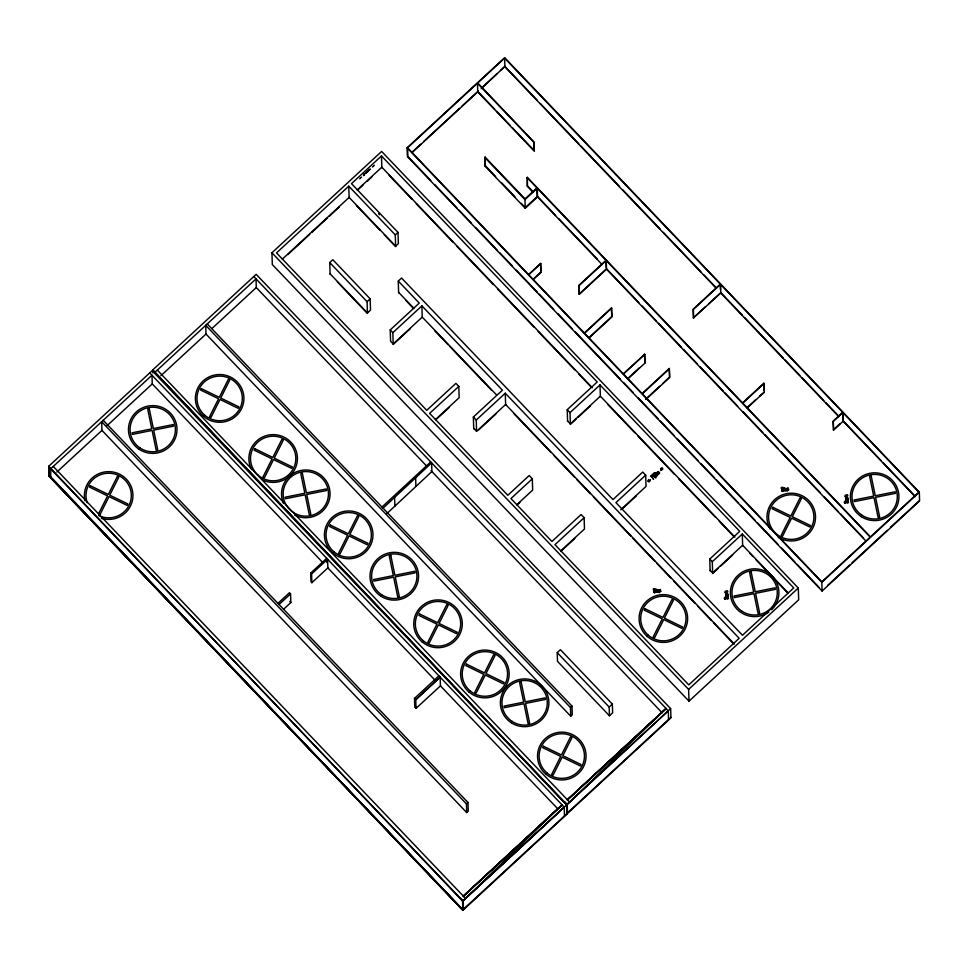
<?xml version="1.0" encoding="UTF-8"?>
<svg xmlns="http://www.w3.org/2000/svg" width="968" height="968" viewBox="0 0 968 968"><rect width="100%" height="100%" fill="white"/><g stroke="black" fill="none" stroke-linecap="round" stroke-linejoin="round"><path stroke-width="1.45" d="M537.216 100.261L504.909 66.417L481.205 88.693M365.65 173.163L366.751 171.868M368.034 170.634L367.368 171.735L367.925 171.227M363.762 175.268L364.585 173.865M373.612 166.109L374.301 165.274M363.666 174.663L364.573 173.853M566.909 813.979L670.921 717.857L670.63 708.624L256.169 274.343L152.738 369.933L566.619 804.771L566.885 814.209L462.861 910.331L462.583 901.123L569.571 802.182L666.057 708.491L567.442 799.834M368.941 170.09C372.39 166.774 368.36 171.397 368.941 170.078M383.086 508.164L431.619 462.873L431.897 471.549L386.498 513.935M567.357 799.858L666.057 708.491L567.357 799.858L664.955 709.689M463.406 896.186L562.106 804.928L463.309 896.041L465.535 898.546L462.583 901.269M253.81 276.546L668.271 710.802L566.97 804.59L152.968 370.187M271.935 252.781L381.622 151.431L798.298 588.036L798.673 599.821L688.986 701.171L272.31 264.554L271.935 252.781L688.611 689.385L688.986 701.171M567.587 421.479L567.224 409.694L597.208 381.985L381.477 155.933L351.481 183.642L398.005 232.381L398.356 243.646L395.646 246.15L395.283 234.897L348.77 186.146L276.509 252.914L426.731 410.323L455.892 383.376L458.808 386.426L459.159 397.679L435.394 419.64M368.167 170.997L367.09 172.05L368.179 171.239M372.438 167.053L373.212 166.339M566.873 813.689L462.849 909.799L48.969 474.973L48.703 466.286L152.121 370.696L566.595 804.977M364.609 174.53L363.448 175.619L364.331 174.119M365.868 173.381L366.787 172.11L365.916 173.091M48.703 466.286L50.917 468.621L50.602 477.841L462.849 909.799L48.739 475.191L48.92 466.54L48.751 475.711L462.861 910.331L48.751 475.711M154.953 372.269L256.024 278.869L256.29 287.544L426.852 466.261M282.341 259.109L349.121 197.411L395.646 246.15M357.386 189.764L381.828 167.186L592.356 387.781M287.835 254.584L309.724 234.353M311.914 232.32L327.244 218.163M329.435 216.142L339.284 207.031M357.41 190.285L362.964 185.154M367.404 181.052L371.845 176.95M407.117 147.789L504.643 57.669L919.322 492.192L919.6 500.928L822.074 591.049L407.395 156.526L407.117 147.789L821.808 582.3L822.074 591.049M160.894 375.705L205.99 334.033L205.724 325.345L570.467 707.535L570.733 716.211L572.269 714.795L572.003 706.108L207.249 323.929M211.956 328.515L256.29 287.544M56.846 472.057L101.955 430.385L101.676 421.709L466.431 803.888L466.697 812.563L468.234 811.148L467.967 802.46L103.213 420.281M106.819 425.896L152.254 383.909L151.976 375.221L50.917 468.621L462.583 901.123M430.784 180.52L407.843 156.477L407.576 147.802L477.466 83.212L533.816 142.26L534.324 150.718L534.046 142.042L477.708 82.994L504.63 58.128L720.301 284.108L720.482 289.904M411.824 152.424L420.693 144.232M424.008 141.171L459.473 108.392M461.688 106.347L478.313 90.992M481.64 87.919L497.153 73.58M500.48 70.507L504.909 66.417M412.283 152.375L477.744 91.9L477.466 83.212M330.124 274.343L329.749 262.57L332.823 259.726L370.139 298.846L370.502 310.099L367.429 312.93L330.1 273.823M395.283 234.897L398.005 232.381M525.261 208.265L524.983 199.589L537.264 188.24L537.543 196.927L525.261 208.265L485.041 166.121L485.125 157.118L525.007 198.912L536.938 187.901L537.204 196.577L525.285 207.6L521.195 203.304M485.041 166.121L485.125 157.118M367.429 312.93L367.078 301.677L370.139 298.846M398.622 292.856L398.259 281.071L401.563 278.022L612.986 499.561L642.74 472.069L645.68 475.143L646.031 486.396L620.694 509.821M533.271 192.451L527.366 186.255L527.33 177.362L742.565 402.894L763.812 383.255L764.309 392.161L747.308 407.879M527.366 186.255L527.33 177.362M496.56 394.956L422.242 317.093L393.202 343.93L390.576 341.184L390.225 329.931L419.265 303.093L398.259 281.071M393.202 343.93L392.839 332.677L421.891 305.84L502.392 390.189L473.352 417.026L473.715 428.812M393.214 344.451L410.42 328.551M528.552 274.561L540.592 263.429L541.051 272.31L533.38 279.389M528.734 274.755L540.773 263.623M533.199 279.195L540.858 272.117L540.592 263.429M458.808 386.426L429.635 413.372L507.813 495.289L529.193 475.542L532.315 478.821L532.666 490.074L516.646 504.885M579.36 294.296L579.094 285.608L606.246 260.525L606.512 269.201L579.36 294.296L578.864 285.378L606.029 260.295L527.088 177.58M436.495 419.156L449.454 407.189M579.142 294.066L606.295 268.971M277.937 603.354L289.456 592.719L290.557 593.88L290.836 602.556L283.503 609.332M311.865 582.688L311.587 574L327.583 559.226L327.862 567.901L311.865 582.688L310.982 581.756L310.704 573.08L326.7 558.294L326.833 562.638M381.973 507.002L430.736 461.942M734.313 644.083L505.635 404.467L476.583 431.304L476.232 420.051L505.272 393.214L739.177 638.299L688.768 684.884L554.954 544.681L584.127 517.735L581.078 514.54L551.917 541.487L510.947 498.568L532.315 478.821M279.038 604.516L290.557 593.88M478.749 429.84L495.967 413.941M589.161 337.905L611.97 316.826L611.474 307.909L584.321 333.004L407.576 147.802M611.703 308.139L584.539 333.234L623.247 373.793L644.724 354.385L644.99 363.06L627.99 378.778M588.943 337.663L611.752 316.584L611.474 307.909M575.948 419.277L570.394 424.407L570.019 412.634L600.015 384.913L739.746 531.335L709.75 559.044L710.125 570.817M693.645 318.121L693.366 309.433L720.519 284.35L720.797 293.026L693.415 317.891L693.149 309.203L720.301 284.108M644.724 354.385L623.477 374.023L642.111 393.553L669.275 368.469L669.759 377.375L645.862 399.457M578.162 417.22L590.383 405.931M627.772 378.548L639.461 367.743M693.415 317.891L705.37 306.844M708.624 303.831L720.579 292.796M517.723 504.425L519.864 502.44M669.493 368.699L642.341 393.794L821.82 581.853L870.22 537.131L606.246 260.525M645.644 399.227L659.765 386.184M663.019 383.171L669.541 377.145L669.275 368.469M560.714 550.949L584.478 528.988L584.127 517.735M560.726 551.47L574.774 538.498M645.68 475.143L615.926 502.634L742.48 635.25L793.724 587.903L742.287 533.997L712.303 561.706L712.666 573.492L718.22 568.361M416.034 708.37L415.756 699.695L440.113 677.128L440.44 685.864L416.034 708.37L414.764 707.039L414.498 698.364L438.879 675.833M622.908 508.309L636.133 496.088M440.162 677.189L415.756 699.695L414.498 698.364M764.03 383.485L742.783 403.124L870.462 536.901L918.862 492.18L842.886 412.562L833.303 421.419L833.581 430.094L843.164 421.237L842.886 412.562M747.09 407.649L755.585 399.784M759.832 395.864L764.309 392.161M557.229 652.626L560.411 649.685L612.357 704.111L612.635 712.823L609.453 715.763L557.495 661.338L557.229 652.626L609.174 707.051L609.453 715.763M833.581 430.094L833.085 421.189L842.668 412.332L720.519 284.35M833.351 429.865L839.74 423.96M720.446 566.304L732.655 555.015M570.467 707.535L572.003 706.108M466.431 803.888L467.967 802.46M609.174 707.051L612.357 704.111M562.021 805.013L463.321 896.223L562.021 804.844L465.535 898.534M688.611 689.385L798.298 588.036M566.619 804.771L670.63 708.624M566.885 813.447L670.909 717.336M821.808 582.3L919.322 492.192M827.592 585.446L849.589 565.118M851.792 563.086L870.498 545.807M870.728 545.589L887.232 530.343M890.536 527.294L919.14 500.855M359.709 178.753L360.399 177.918M661.035 468.379C664.096 466.491 661.785 471.997 662.451 468.524L661.023 468.403M540.338 103.528L578.888 143.929M580.969 146.107L619.52 186.509M622.654 189.776L660.164 229.077M663.286 232.356L700.796 271.657M703.918 274.936L716.429 288.041M720.591 292.409L742.468 315.326M744.561 317.516L783.112 357.906M785.193 360.096L799.774 375.378M801.867 377.556L823.744 400.486M825.825 402.676L838.324 415.768M843.539 421.225L881.049 460.538M883.131 462.716L915.438 496.56M716.405 288.428L504.897 66.804L504.63 58.128M720.797 293.026L838.76 416.639M843.164 421.237L914.978 496.499M477.974 91.682L494.672 109.166M496.765 111.356L510.33 125.574M512.411 127.752L534.324 150.718M477.744 91.9L534.082 150.935M527.596 186.037L532.799 191.495M537.99 196.94L555.668 215.465M558.79 218.732L597.268 259.037M606.621 268.85L638.856 302.621M641.978 305.888L656.534 321.146M658.615 323.324L681.484 347.294M683.565 349.472L697.081 363.629M700.203 366.896L723.084 390.866M725.153 393.044L737.64 406.124M743.061 411.799L762.784 432.466M764.853 434.644L778.345 448.789M781.466 452.044L819.872 492.288M824.022 496.644L838.554 511.866M840.635 514.044L863.468 537.978M537.543 196.927L602.132 264.603M606.512 269.201L866.324 541.427M484.762 157.445L524.983 199.589M485.391 165.794L495.628 176.515M501.763 182.952L515.061 196.879M644.99 363.06L644.506 354.155M434.959 184.888L456.86 207.842M458.953 210.032L471.464 223.136M475.639 227.504L497.528 250.458M499.621 252.648L512.132 265.752M516.307 270.132L528.818 283.237M529 283.43L537.24 292.07M539.297 294.224L553.708 309.324M557.834 313.632L572.245 328.733M575.331 331.976L584.599 341.68M584.817 341.91L620.464 379.274M623.743 382.699L633.06 392.476M638.239 397.896L642.389 402.24M642.607 402.47L658.264 418.866M660.345 421.056L673.909 435.273M677.043 438.552L697.916 460.417M701.05 463.696L714.614 477.914M716.695 480.104L738.608 503.058M740.701 505.248L755.306 520.554M757.387 522.744L778.26 544.609M781.394 547.888L794.958 562.106M797.051 564.296L818.964 587.249M734.881 537.131L600.366 396.178L570.37 423.887L567.575 420.947M788 592.791L742.637 545.25L712.654 572.971L710.101 570.297M389.136 175.353L412.065 199.384M416.24 203.752L452.709 241.976M456.884 246.344L493.365 284.556M497.528 288.924L534.009 327.148M538.172 331.516L574.653 369.74M578.828 374.108L591.327 387.212M607.674 404.346L634.79 432.756M637.924 436.036L674.418 474.272M678.592 478.652L715.086 516.888M719.26 521.256L733.853 536.562M749.861 553.321L752.947 556.564M756.032 559.794L787.916 593.215M567.224 409.694L570.019 412.634M709.75 559.044L712.303 561.706M356.369 205.506L380.146 230.42M384.284 234.764L395.658 246.671M398.61 292.324L413.614 308.054M405.628 300.189L413.639 308.574M434.644 330.596L448.063 344.656M450.12 346.822L491.405 390.08M513.996 413.747L550.55 452.044M553.684 455.323L574.568 477.2M576.65 479.39L590.226 493.619M593.36 496.899L630.955 536.284M633.036 538.474L654.973 561.452M657.054 563.642L670.63 577.872M673.764 581.151L694.649 603.028M697.783 606.319L711.359 620.536M713.44 622.726L733.284 643.514M329.749 262.57L367.078 301.677M390.225 329.931L392.839 332.677M473.352 417.026L476.232 420.051M337.372 281.954L367.441 313.463M473.703 428.279L476.583 431.304M431.014 470.629L662.16 712.823M205.99 334.033L570.733 716.211M157.312 370.091L569.571 802.061M564.997 802.048L567.212 804.372L567.478 812.902M149.762 372.898L564.235 807.167L564.501 815.867M152.254 383.909L322.816 562.614M327.862 567.901L434.983 680.153M440.44 685.864L558.125 809.188M310.704 573.08L311.587 574M414.727 705.938L415.998 707.269M289.722 601.394L290.836 602.556M101.955 430.385L466.697 812.563M53.276 466.443L465.535 898.413L564.235 807.167L462.934 900.942L48.69 466.757M460.962 898.401L463.176 900.724L463.442 909.255M378.633 213.601L379.323 214.799M842.668 412.332L842.934 421.007M763.812 383.255L764.042 390.491M742.287 533.997L742.662 545.783M668.271 710.802L668.549 719.514M606.029 260.295L606.246 267.519M600.015 384.913L600.378 396.699M505.272 393.214L505.647 404.987M421.891 305.84L422.254 317.613M415.635 477.647L415.901 486.335M394.605 497.516L394.871 506.204M381.477 155.933L381.84 167.706M361.584 177.083L360.798 177.749M348.77 186.146L349.133 197.932M152.738 369.933L152.835 372.825M770.359 529.302A24.285 23.898 -1.8 0 1 787.153 493.535A24.285 23.898 -1.8 0 1 815.056 521.752A24.285 23.898 -1.8 0 1 778.26 537.288M84.966 500.795A24.285 23.898 -1.8 0 1 107.521 471.658A24.285 23.898 -1.8 0 1 132.749 498.544A24.285 23.898 -1.8 0 1 101.434 518.34M87.193 502.682A22.663 22.3 -1.8 0 1 107.206 473.267A22.663 22.3 -1.8 0 1 130.886 499.887A22.663 22.3 -1.8 0 1 98.603 515.52M251.656 469.625A24.285 23.898 -1.8 0 1 269.08 434.959A24.285 23.898 -1.8 0 1 297.188 461.942A24.285 23.898 -1.8 0 1 262.401 479.934M283.527 503.396A24.285 23.898 -1.8 0 1 303.057 470.121A24.285 23.898 -1.8 0 1 329.664 498.193A24.285 23.898 -1.8 0 1 294.575 515.049M768.725 612.163A24.285 23.898 -1.8 0 1 730.61 596.264A24.285 23.898 -1.8 0 1 762.348 570.055A24.285 23.898 -1.8 0 1 771.629 609.755M654.332 474.986C660.418 483.214 647.12 471.174 654.332 474.986M660.394 591.327L659.68 591.714L659.426 589.875L660.176 589.754L660.394 591.327M788.279 489.893L787.565 490.28L787.311 488.441L788.061 488.32L788.279 489.893M657.09 590.02C656.74 595.913 661.059 588.604 657.09 590.02M784.987 488.598C784.516 494.333 789.041 487.485 785.024 488.501M655.433 592.295C653.86 594.546 653.315 589.79 654.199 592.428L655.07 592.319L654.937 591.375C650.363 587.697 656.788 589.016 654.61 588.992L653.739 589.101L653.86 589.936L655.433 592.295M783.318 490.861C781.829 493.099 781.152 488.38 782.096 490.994L782.955 490.885L782.834 489.941C778.26 486.263 784.685 487.582 782.495 487.557L781.636 487.678L781.745 488.501L783.318 490.861M725.286 592.501C724.984 595.199 730.731 592.101 725.697 593.263L726.097 592.259L725.286 592.501M728.093 595.054L726.811 595.441L725.782 594.473C725.419 597.655 725.879 590.916 728.093 595.054M845.306 496.487C844.87 499.161 850.811 496.124 845.717 497.249L846.117 496.245L845.306 496.487M848.113 499.04L846.831 499.428L845.802 498.472C845.173 501.593 846.335 495.023 848.113 499.04M727.682 591.254C723.084 593.372 725.213 589.875 727.682 591.254M728.202 596.227C723.604 598.357 725.734 594.86 728.202 596.227M847.702 495.241C843.031 497.346 845.294 493.886 847.702 495.241M848.222 500.214C843.624 502.344 845.754 498.847 848.222 500.214M660.733 591.327L659.716 592.005C658.494 595.102 660.067 585.471 660.733 591.327M788.63 489.905L787.613 490.57C786.27 493.595 787.879 484.036 788.63 489.905M728.444 598.49L727.162 598.902L728.117 598.454L728.033 597.595L727.065 597.692C723.241 602.048 724.717 595.792 724.633 597.946L724.73 598.805L725.576 598.708L728.142 597.256L728.444 598.49M848.464 502.477L847.181 502.9L848.137 502.44L848.053 501.581L847.085 501.69C843.201 506.07 844.749 499.778 844.653 501.932L844.749 502.791L845.596 502.707L848.162 501.243L848.464 502.477M648.439 480.031C646.334 482.947 652.033 480.999 648.475 481.447L648.439 480.031M654.017 475.131L653.364 475.748L652.565 474.913L653.231 474.308L654.017 475.131M654.102 475.869L654.9 477.357L655.566 476.74L654.102 475.869M653.86 473.316L654.562 474.296L654.804 472.844L655.457 473.534C654.489 478.591 659.196 474.078 656.546 475.832L655.046 472.578L653.932 473.219M90.302 485.718L89.588 487.146L107.569 495.882L98.53 513.887L99.982 514.589L109.021 496.584L127.159 505.405L127.885 503.977L109.747 495.156L118.786 477.163L117.334 476.462L108.295 494.454L90.302 485.718M201.296 388.591L200.582 390.019L218.562 398.755L209.524 416.76L210.976 417.462L220.014 399.469L238.152 408.278L238.878 406.85L220.74 398.042L229.779 380.037L228.339 379.335L219.288 397.328L201.296 388.591M254.802 448.704L254.088 450.132L272.081 458.868L263.03 476.873L264.482 477.575L273.533 459.582L291.671 468.391L292.384 466.963L274.247 458.154L283.297 440.15L281.845 439.448L272.794 457.44L254.802 448.704M330.342 525.067L329.628 526.495L347.621 535.231L338.57 553.236L340.022 553.938L349.073 535.933L367.199 544.754L367.925 543.326L349.787 534.505L358.838 516.513L357.386 515.811L348.335 533.804L330.342 525.067M419.652 613.99L418.926 615.418L436.919 624.166L427.88 642.159L429.332 642.861L438.371 624.868L456.509 633.677L457.223 632.249L439.097 623.44L448.136 605.448L446.684 604.734L437.645 622.739L419.652 613.99M466.528 664.145L465.814 665.573L483.806 674.321L474.756 692.314L476.208 693.015L485.258 675.023L503.396 683.832L504.11 682.404L485.972 673.595L495.023 655.602L493.571 654.888L484.52 672.893L466.528 664.145M543.435 746.243L542.709 747.671L560.702 756.419L551.663 774.412L553.115 775.126L562.154 757.121L580.292 765.942L581.006 764.502L562.88 755.693L571.919 737.701L570.467 736.999L561.428 754.992L543.435 746.243M644.99 608.703L644.277 610.13L662.269 618.879L653.219 636.871L654.67 637.585L663.721 619.58L681.847 628.401L682.573 626.974L664.435 618.153L673.486 600.16L672.034 599.458L662.983 617.451L644.99 608.703M772.887 507.28L772.161 508.708L790.154 517.444L781.115 535.449L782.555 536.151L791.606 518.158L809.744 526.967L810.458 525.539L792.32 516.718L801.371 498.726L799.919 498.024L790.88 516.017L772.887 507.28M657.623 471.912C654.501 473.11 660.527 476.704 656.752 473.122L657.284 472.602L659.051 473.957L657.55 472.384L658.083 471.864C660.89 475.941 659.196 470.46 657.623 471.912M650.956 475.966L653.46 479.112L650.956 475.966M650.339 479.704L649.782 480.648L650.339 479.704M661.35 469.528L660.793 470.472L661.35 469.528M149.314 408.895L147.729 409.21L151.782 428.872L132.108 432.817L132.434 434.378L152.109 430.433L156.163 450.096L157.748 449.781L153.694 430.119L173.526 426.138L173.199 424.577L153.368 428.558L149.314 408.895M302.367 473.255L300.782 473.57L304.835 493.232L285.173 497.189L285.487 498.738L305.162 494.793L309.216 514.456L310.801 514.141L306.747 494.479L326.579 490.498L326.264 488.937L306.433 492.918L302.367 473.255M390.854 555.62L389.269 555.934L393.323 575.597L373.648 579.554L373.975 581.115L393.637 577.158L397.703 596.832L399.288 596.506L395.234 576.843L415.066 572.862L414.74 571.301L394.908 575.282L390.854 555.62M871.224 476.099L869.639 476.425L873.693 496.088L854.018 500.032L854.345 501.593L874.019 497.649L878.073 517.311L879.658 516.997L875.604 497.334L895.436 493.353L895.11 491.792L875.278 495.773L871.224 476.099M751.204 572.112L749.619 572.439L753.673 592.101L733.998 596.046L734.325 597.607L753.987 593.662L758.053 613.325L759.638 613.01L755.585 593.336L775.416 589.367L775.09 587.806L755.258 591.775L751.204 572.112M521.195 682.186L519.61 682.513L523.664 702.175L503.989 706.12L504.316 707.681L523.99 703.736L528.044 723.399L529.629 723.084L525.576 703.421L545.408 699.44L545.081 697.88L525.249 701.86L521.195 682.186M783.971 487.787C782.338 491.562 786.197 492.409 783.971 487.787M786.076 488.586L785.326 488.683L785.58 490.546L786.331 490.449L786.076 488.586M656.074 589.222C654.441 592.997 658.3 593.832 656.074 589.222M658.18 590.008L657.429 590.117L657.683 591.98L658.434 591.871L658.18 590.008M847.702 498.266L846.903 499.113L847.702 498.266M727.682 594.279L726.883 595.126L727.682 594.279M776.275 533.852A22.663 22.3 -1.8 0 0 813.459 521.449A22.663 22.3 -1.8 0 0 783.983 495.967A22.663 22.3 -1.8 0 0 776.275 533.852M862.125 515.315A22.663 22.3 -1.8 0 0 897.263 498.06A22.663 22.3 -1.8 0 0 864.545 476.752A22.663 22.3 -1.8 0 0 862.125 515.315M861.23 516.634A24.285 23.898 -1.8 0 0 898.885 498.157A24.285 23.898 -1.8 0 0 863.819 475.336A24.285 23.898 -1.8 0 0 861.23 516.634M140.215 448.099A22.663 22.3 -1.8 0 0 175.353 430.845A22.663 22.3 -1.8 0 0 142.635 409.549A22.663 22.3 -1.8 0 0 140.215 448.099M139.319 449.43A24.285 23.898 -1.8 0 0 176.975 430.941A24.285 23.898 -1.8 0 0 141.909 408.121A24.285 23.898 -1.8 0 0 139.319 449.43M511.213 722.721A24.285 23.898 -1.8 0 0 548.856 704.244A24.285 23.898 -1.8 0 0 513.802 681.424A24.285 23.898 -1.8 0 0 511.213 722.721M203.619 416.361A24.285 23.898 -1.8 0 0 243.464 403.063A24.285 23.898 -1.8 0 0 211.883 375.778A24.285 23.898 -1.8 0 0 203.619 416.361M332.665 552.825A24.285 23.898 -1.8 0 0 372.511 539.539A24.285 23.898 -1.8 0 0 340.93 512.241A24.285 23.898 -1.8 0 0 332.665 552.825M421.975 641.76A24.285 23.898 -1.8 0 0 461.821 628.474A24.285 23.898 -1.8 0 0 430.228 601.176A24.285 23.898 -1.8 0 0 421.975 641.76M468.851 691.914A24.285 23.898 -1.8 0 0 508.696 678.629A24.285 23.898 -1.8 0 0 477.115 651.331A24.285 23.898 -1.8 0 0 468.851 691.914M545.758 774.013A24.285 23.898 -1.8 0 0 585.604 760.727A24.285 23.898 -1.8 0 0 554.011 733.429A24.285 23.898 -1.8 0 0 545.758 774.013M380.86 596.155A24.285 23.898 -1.8 0 0 418.515 577.666A24.285 23.898 -1.8 0 0 383.449 554.846A24.285 23.898 -1.8 0 0 380.86 596.155M204.684 415.163A22.663 22.3 -1.8 0 0 241.879 402.761A22.663 22.3 -1.8 0 0 212.391 377.278A22.663 22.3 -1.8 0 0 204.684 415.163M258.202 475.276A22.663 22.3 -1.8 0 0 295.385 462.873A22.663 22.3 -1.8 0 0 265.91 437.391A22.663 22.3 -1.8 0 0 258.202 475.276M333.73 551.627A22.663 22.3 -1.8 0 0 370.925 539.224A22.663 22.3 -1.8 0 0 341.45 513.754A22.663 22.3 -1.8 0 0 333.73 551.627M423.04 640.562A22.663 22.3 -1.8 0 0 460.236 628.159A22.663 22.3 -1.8 0 0 430.748 602.677A22.663 22.3 -1.8 0 0 423.04 640.562M469.928 690.716A22.663 22.3 -1.8 0 0 507.111 678.314A22.663 22.3 -1.8 0 0 477.635 652.831A22.663 22.3 -1.8 0 0 469.928 690.716M546.823 772.815A22.663 22.3 -1.8 0 0 584.006 760.412A22.663 22.3 -1.8 0 0 554.531 734.942A22.663 22.3 -1.8 0 0 546.823 772.815M381.755 594.824A22.663 22.3 -1.8 0 0 416.893 577.569A22.663 22.3 -1.8 0 0 384.175 556.273A22.663 22.3 -1.8 0 0 381.755 594.824M293.28 512.459A22.663 22.3 -1.8 0 0 328.418 495.205A22.663 22.3 -1.8 0 0 295.688 473.909A22.663 22.3 -1.8 0 0 293.28 512.459M512.108 721.402A22.663 22.3 -1.8 0 0 547.247 704.147A22.663 22.3 -1.8 0 0 514.516 682.839A22.663 22.3 -1.8 0 0 512.108 721.402M647.314 636.472A24.285 23.898 -1.8 0 0 687.159 623.186A24.285 23.898 -1.8 0 0 655.578 595.889A24.285 23.898 -1.8 0 0 647.314 636.472M648.379 635.274A22.663 22.3 -1.8 0 0 685.574 622.872A22.663 22.3 -1.8 0 0 656.098 597.401A22.663 22.3 -1.8 0 0 648.379 635.274M742.105 611.316A22.663 22.3 -1.8 0 0 777.244 594.074A22.663 22.3 -1.8 0 0 744.525 572.766A22.663 22.3 -1.8 0 0 742.105 611.316"/></g></svg>
